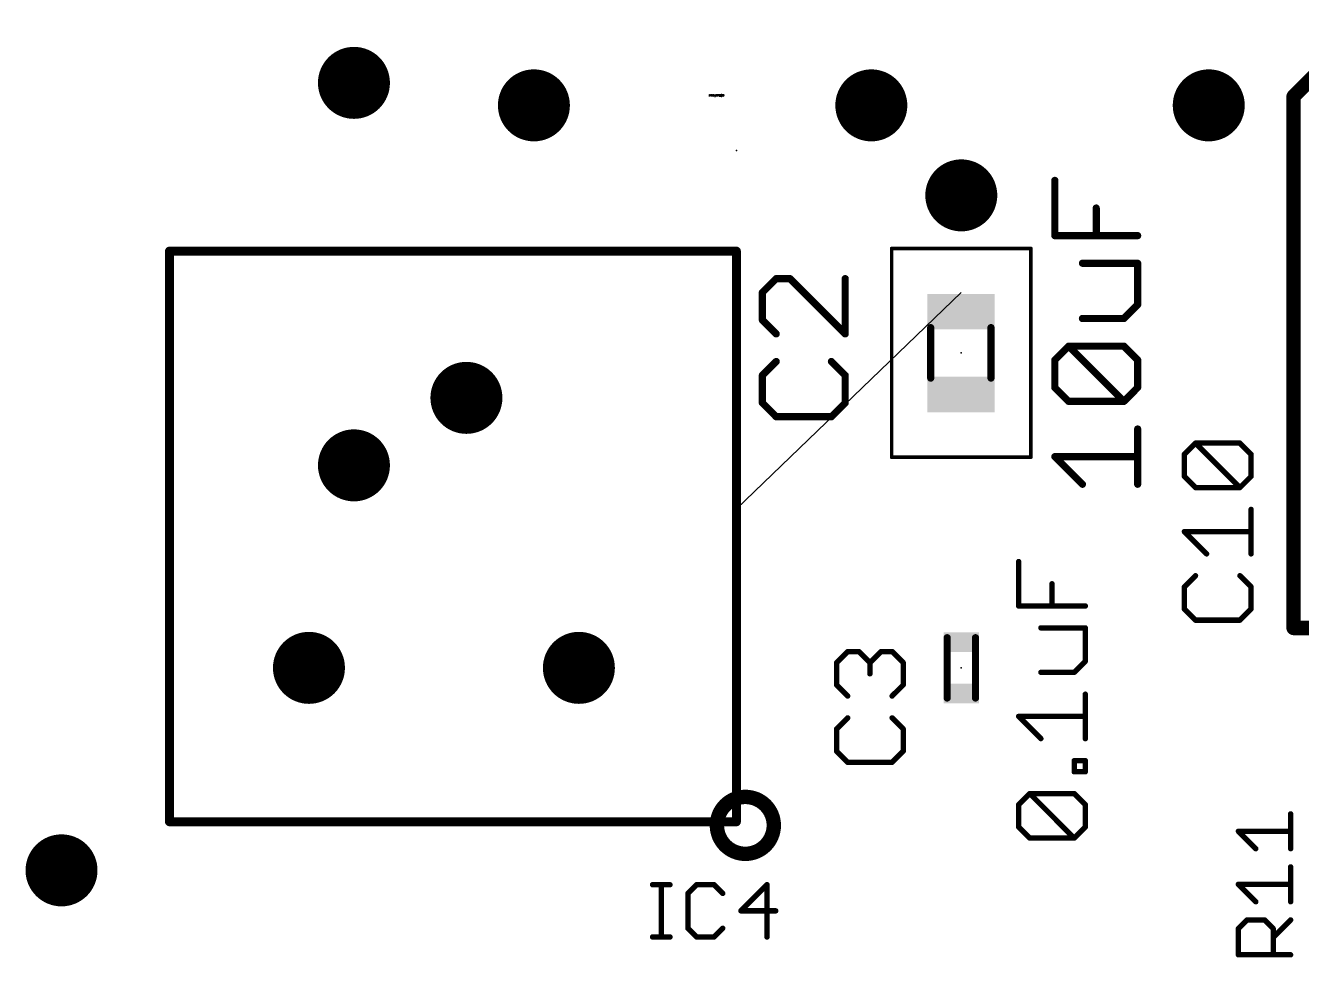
# Model space of a CAD drawing. Extents: x -7 to 105, y 1 to 61.
# Drawn here: x 35.37 to 53.38, y 16.87 to 30.02 of the extents above; entities that cross this region are included whole.
import ezdxf

# ---------------------------------------------------------------- set-up
doc = ezdxf.new("R2010")
doc.units = 0
for name, color, linetype in [('18', 110, 'CONTINUOUS'), ('19', 53, 'CONTINUOUS'), ('21', 253, 'CONTINUOUS'), ('23', 53, 'CONTINUOUS'), ('25', 253, 'CONTINUOUS'), ('27', 253, 'CONTINUOUS'), ('39', 12, 'CONTINUOUS'), ('44', 253, 'CONTINUOUS'), ('51', 253, 'CONTINUOUS')]:
    doc.layers.add(name, color=color, linetype=linetype)

# ---------------------------------------------------------------- blocks, each defined once
blk = doc.blocks.new('RECT')
blk.add_solid([(-0.5, -0.5), (0.5, -0.5), (-0.5, 0.5), (0.5, 0.5)])
blk = doc.blocks.new('ROUNDV')
at = {"const_width": 0.5}
blk.add_lwpolyline([(0, -0.25, 1), (0, 0.25, 1), (0, -0.25)], format="xyb", dxfattribs=at)

msp = doc.modelspace()

# ---------------------------------------------------------------- linework, layer by layer
at = {"layer": '19'}
msp.add_line((48.5775, 26.25), (45.4025, 23.2011), dxfattribs=at)
at = {"layer": '21', "const_width": 0.2032}
for points in [[(53.2675, 29.0175), (54.1675, 29.9175)], [(53.2675, 21.5175), (53.2675, 29.0175)], [(55.9675, 21.5175), (53.2675, 21.5175)]]:
    msp.add_lwpolyline(points, dxfattribs=at)
at = {"layer": '21'}
for points, const_width in [([(53.3183, 29.0175, 1), (53.2167, 29.0175)], 0.1016), ([(53.2316, 29.0534, 1), (53.3034, 28.9816)], 0.1016), ([(53.2675, 21.5683, 1), (53.2675, 21.4667)], 0.1016), ([(53.2167, 21.5175, 1), (53.3183, 21.5175)], 0.1016), ([(45.5295, 18.3309, 1), (45.5295, 19.1341, 1), (45.5295, 18.3309)], 0.2032)]:
    msp.add_lwpolyline(points, format="xyb", dxfattribs=dict(at, const_width=const_width))
at = {"layer": '23'}
for p in [(45.4025, 28.2575), (48.5775, 25.4), (48.5775, 20.955), (45.4025, 20.0025)]:
    msp.add_point(p, dxfattribs=at)
at = {"layer": '25'}
for points, const_width in [([(45.9647, 26.4473), (45.7698, 26.2524)], 0.1016), ([(46.1596, 26.4473), (45.9647, 26.4473)], 0.1016), ([(46.9392, 25.6677), (46.1596, 26.4473)], 0.1016), ([(46.9392, 26.4473), (46.9392, 25.6677)], 0.1016), ([(45.7698, 26.2524), (45.7698, 25.8626)], 0.1016), ([(45.7698, 25.8626), (45.9647, 25.6677)], 0.1016), ([(45.9647, 25.2779), (45.7698, 25.083)], 0.1016), ([(46.9392, 25.083), (46.7443, 25.2779)], 0.1016), ([(45.7698, 25.083), (45.7698, 24.6932)], 0.1016), ([(46.9392, 24.6932), (46.9392, 25.083)], 0.1016), ([(45.7698, 24.6932), (45.9647, 24.4983)], 0.1016), ([(46.7443, 24.4983), (46.9392, 24.6932)], 0.1016), ([(45.9647, 24.4983), (46.7443, 24.4983)], 0.1016), ([(51.7263, 23.9694), (51.8831, 24.1262)], 0.0762), ([(51.8831, 24.1262), (52.5101, 24.1262)], 0.0762), ([(52.5101, 23.4991), (51.8831, 24.1262)], 0.0762), ([(52.5101, 24.1262), (52.6669, 23.9694)], 0.0762), ([(51.7263, 23.6559), (51.7263, 23.9694)], 0.0762), ([(52.6669, 23.9694), (52.6669, 23.6559)], 0.0762), ([(51.8831, 23.4991), (51.7263, 23.6559)], 0.0762), ([(52.6669, 23.6559), (52.5101, 23.4991)], 0.0762), ([(52.5101, 23.4991), (51.8831, 23.4991)], 0.0762), ([(52.6669, 22.5636), (52.6669, 23.1907)], 0.0762), ([(52.0398, 22.5636), (51.7263, 22.8772)], 0.0762), ([(51.7263, 22.8772), (52.6669, 22.8772)], 0.0762), ([(51.8831, 22.2552), (51.7263, 22.0984)], 0.0762), ([(52.6669, 22.0984), (52.5101, 22.2552)], 0.0762), ([(51.7263, 22.0984), (51.7263, 21.7849)], 0.0762), ([(52.6669, 21.7849), (52.6669, 22.0984)], 0.0762), ([(51.7263, 21.7849), (51.8831, 21.6281)], 0.0762), ([(52.5101, 21.6281), (52.6669, 21.7849)], 0.0762), ([(51.8831, 21.6281), (52.5101, 21.6281)], 0.0762), ([(46.8173, 21.0279), (46.9741, 21.1847)], 0.0762), ([(46.9741, 21.1847), (47.1308, 21.1847)], 0.0762), ([(47.1308, 21.1847), (47.2876, 21.0279)], 0.0762), ([(47.2876, 21.0279), (47.4444, 21.1847)], 0.0762), ([(47.4444, 21.1847), (47.6011, 21.1847)], 0.0762), ([(47.6011, 21.1847), (47.7579, 21.0279)], 0.0762), ([(46.8173, 20.7143), (46.8173, 21.0279)], 0.0762), ([(47.2876, 21.0279), (47.2876, 20.8711)], 0.0762), ([(47.7579, 21.0279), (47.7579, 20.7143)], 0.0762), ([(46.9741, 20.5576), (46.8173, 20.7143)], 0.0762), ([(47.7579, 20.7143), (47.6011, 20.5576)], 0.0762), ([(46.9741, 20.2491), (46.8173, 20.0924)], 0.0762), ([(47.7579, 20.0924), (47.6011, 20.2491)], 0.0762), ([(46.8173, 20.0924), (46.8173, 19.7788)], 0.0762), ([(47.7579, 19.7788), (47.7579, 20.0924)], 0.0762), ([(46.8173, 19.7788), (46.9741, 19.6221)], 0.0762), ([(47.6011, 19.6221), (47.7579, 19.7788)], 0.0762), ([(46.9741, 19.6221), (47.6011, 19.6221)], 0.0762), ([(53.2257, 18.4032), (53.2257, 18.8947)], 0.0762), ([(52.7342, 18.4032), (52.4885, 18.6489)], 0.0762), ([(52.4885, 18.6489), (53.2257, 18.6489)], 0.0762), ([(53.2257, 17.6548), (53.2257, 18.1463)], 0.0762), ([(44.2195, 17.8949), (44.4653, 17.8949)], 0.0762), ([(44.3424, 17.1577), (44.3424, 17.8949)], 0.0762), ([(44.8413, 17.8949), (44.7185, 17.7721)], 0.0762), ([(45.0871, 17.8949), (44.8413, 17.8949)], 0.0762), ([(45.21, 17.7721), (45.0871, 17.8949)], 0.0762), ([(45.8355, 17.8949), (45.4669, 17.5263)], 0.0762), ([(45.8355, 17.1577), (45.8355, 17.8949)], 0.0762), ([(52.7342, 17.6548), (52.4885, 17.9005)], 0.0762), ([(52.4885, 17.9005), (53.2257, 17.9005)], 0.0762), ([(44.7185, 17.7721), (44.7185, 17.2806)], 0.0762), ([(45.4669, 17.5263), (45.9584, 17.5263)], 0.0762), ([(44.7185, 17.2806), (44.8413, 17.1577)], 0.0762), ([(45.0871, 17.1577), (45.21, 17.2806)], 0.0762), ([(52.4885, 17.275), (52.6113, 17.3978)], 0.0762), ([(52.4885, 16.9064), (52.4885, 17.275)], 0.0762), ([(52.6113, 17.3978), (52.8571, 17.3978)], 0.0762), ([(52.8571, 17.3978), (52.98, 17.275)], 0.0762), ([(52.98, 17.1521), (53.2257, 17.3978)], 0.0762), ([(52.98, 17.275), (52.98, 16.9064)], 0.0762), ([(44.2195, 17.1577), (44.4653, 17.1577)], 0.0762), ([(44.8413, 17.1577), (45.0871, 17.1577)], 0.0762), ([(53.2257, 16.9064), (52.4885, 16.9064)], 0.0762)]:
    msp.add_lwpolyline(points, dxfattribs=dict(at, const_width=const_width))
for points, const_width in [([(45.9647, 26.4727, 1), (45.9647, 26.4219)], 0.0508), ([(45.9827, 26.4293, 1), (45.9467, 26.4653)], 0.0508), ([(46.1776, 26.4653, 1), (46.1416, 26.4293)], 0.0508), ([(46.1596, 26.4219, 1), (46.1596, 26.4727)], 0.0508), ([(46.9646, 26.4473, 1), (46.9138, 26.4473)], 0.0508), ([(45.7518, 26.2704, 1), (45.7878, 26.2344)], 0.0508), ([(45.7952, 26.2524, 1), (45.7444, 26.2524)], 0.0508), ([(45.7878, 25.8806, 1), (45.7518, 25.8446)], 0.0508), ([(45.7444, 25.8626, 1), (45.7952, 25.8626)], 0.0508), ([(45.9467, 25.6497, 1), (45.9827, 25.6857)], 0.0508), ([(46.9138, 25.6677, 1), (46.9646, 25.6677)], 0.0508), ([(46.9212, 25.6497, 1), (46.9572, 25.6857)], 0.0508), ([(45.9827, 25.2599, 1), (45.9467, 25.2959)], 0.0508), ([(46.7623, 25.2959, 1), (46.7263, 25.2599)], 0.0508), ([(45.7518, 25.101, 1), (45.7878, 25.065)], 0.0508), ([(45.7952, 25.083, 1), (45.7444, 25.083)], 0.0508), ([(46.9646, 25.083, 1), (46.9138, 25.083)], 0.0508), ([(46.9212, 25.065, 1), (46.9572, 25.101)], 0.0508), ([(45.7878, 24.7112, 1), (45.7518, 24.6752)], 0.0508), ([(45.7444, 24.6932, 1), (45.7952, 24.6932)], 0.0508), ([(46.9138, 24.6932, 1), (46.9646, 24.6932)], 0.0508), ([(46.9572, 24.6752, 1), (46.9212, 24.7112)], 0.0508), ([(45.9647, 24.5237, 1), (45.9647, 24.4729)], 0.0508), ([(45.9467, 24.4803, 1), (45.9827, 24.5163)], 0.0508), ([(46.7263, 24.5163, 1), (46.7623, 24.4803)], 0.0508), ([(46.7443, 24.4729, 1), (46.7443, 24.5237)], 0.0508), ([(51.8965, 24.1397, 1), (51.8696, 24.1127)], 0.0381), ([(51.8831, 24.1453, 1), (51.8831, 24.1072)], 0.0381), ([(51.8965, 24.1127, 1), (51.8696, 24.1397)], 0.0381), ([(52.5236, 24.1397, 1), (52.4967, 24.1127)], 0.0381), ([(52.5101, 24.1072, 1), (52.5101, 24.1453)], 0.0381), ([(51.7453, 23.9694, 1), (51.7072, 23.9694)], 0.0381), ([(51.7128, 23.9829, 1), (51.7398, 23.956)], 0.0381), ([(52.686, 23.9694, 1), (52.6479, 23.9694)], 0.0381), ([(52.6534, 23.956, 1), (52.6804, 23.9829)], 0.0381), ([(51.7398, 23.6694, 1), (51.7128, 23.6424)], 0.0381), ([(51.7072, 23.6559, 1), (51.7453, 23.6559)], 0.0381), ([(52.6479, 23.6559, 1), (52.686, 23.6559)], 0.0381), ([(52.6804, 23.6424, 1), (52.6534, 23.6694)], 0.0381), ([(51.8831, 23.5182, 1), (51.8831, 23.4801)], 0.0381), ([(51.8696, 23.4857, 1), (51.8965, 23.5126)], 0.0381), ([(52.4967, 23.5126, 1), (52.5236, 23.4857)], 0.0381), ([(52.4967, 23.4857, 1), (52.5236, 23.5126)], 0.0381), ([(52.5101, 23.4801, 1), (52.5101, 23.5182)], 0.0381), ([(52.686, 23.1907, 1), (52.6479, 23.1907)], 0.0381), ([(51.7398, 22.8906, 1), (51.7128, 22.8637)], 0.0381), ([(51.7263, 22.8962, 1), (51.7263, 22.8581)], 0.0381), ([(52.6669, 22.8581, 1), (52.6669, 22.8962)], 0.0381), ([(52.0264, 22.5501, 1), (52.0533, 22.5771)], 0.0381), ([(52.6479, 22.5636, 1), (52.686, 22.5636)], 0.0381), ([(51.8965, 22.2417, 1), (51.8696, 22.2686)], 0.0381), ([(52.5236, 22.2686, 1), (52.4967, 22.2417)], 0.0381), ([(51.7453, 22.0984, 1), (51.7072, 22.0984)], 0.0381), ([(51.7128, 22.1119, 1), (51.7398, 22.0849)], 0.0381), ([(52.686, 22.0984, 1), (52.6479, 22.0984)], 0.0381), ([(52.6534, 22.0849, 1), (52.6804, 22.1119)], 0.0381), ([(51.7398, 21.7983, 1), (51.7128, 21.7714)], 0.0381), ([(51.7072, 21.7849, 1), (51.7453, 21.7849)], 0.0381), ([(52.6479, 21.7849, 1), (52.686, 21.7849)], 0.0381), ([(52.6804, 21.7714, 1), (52.6534, 21.7983)], 0.0381), ([(51.8831, 21.6471, 1), (51.8831, 21.609)], 0.0381), ([(51.8696, 21.6146, 1), (51.8965, 21.6416)], 0.0381), ([(52.4967, 21.6416, 1), (52.5236, 21.6146)], 0.0381), ([(52.5101, 21.609, 1), (52.5101, 21.6471)], 0.0381), ([(46.9741, 21.2037, 1), (46.9741, 21.1656)], 0.0381), ([(46.9875, 21.1712, 1), (46.9606, 21.1981)], 0.0381), ([(47.1443, 21.1981, 1), (47.1174, 21.1712)], 0.0381), ([(47.1308, 21.1656, 1), (47.1308, 21.2037)], 0.0381), ([(47.4444, 21.2037, 1), (47.4444, 21.1656)], 0.0381), ([(47.4578, 21.1712, 1), (47.4309, 21.1981)], 0.0381), ([(47.6146, 21.1981, 1), (47.5877, 21.1712)], 0.0381), ([(47.6011, 21.1656, 1), (47.6011, 21.2037)], 0.0381), ([(46.8363, 21.0279, 1), (46.7982, 21.0279)], 0.0381), ([(46.8038, 21.0414, 1), (46.8308, 21.0144)], 0.0381), ([(47.3067, 21.0279, 1), (47.2686, 21.0279)], 0.0381), ([(47.2741, 21.0414, 1), (47.3011, 21.0144)], 0.0381), ([(47.2741, 21.0144, 1), (47.3011, 21.0414)], 0.0381), ([(47.7769, 21.0279, 1), (47.7388, 21.0279)], 0.0381), ([(47.7444, 21.0144, 1), (47.7714, 21.0414)], 0.0381), ([(46.8308, 20.7278, 1), (46.8038, 20.7009)], 0.0381), ([(46.7982, 20.7143, 1), (46.8363, 20.7143)], 0.0381), ([(47.2686, 20.8711, 1), (47.3067, 20.8711)], 0.0381), ([(47.7388, 20.7143, 1), (47.7769, 20.7143)], 0.0381), ([(47.7714, 20.7009, 1), (47.7444, 20.7278)], 0.0381), ([(46.9606, 20.5441, 1), (46.9875, 20.5711)], 0.0381), ([(47.5877, 20.5711, 1), (47.6146, 20.5441)], 0.0381), ([(46.9875, 20.2357, 1), (46.9606, 20.2626)], 0.0381), ([(47.6146, 20.2626, 1), (47.5877, 20.2357)], 0.0381), ([(46.8363, 20.0924, 1), (46.7982, 20.0924)], 0.0381), ([(46.8038, 20.1058, 1), (46.8308, 20.0789)], 0.0381), ([(47.7769, 20.0924, 1), (47.7388, 20.0924)], 0.0381), ([(47.7444, 20.0789, 1), (47.7714, 20.1058)], 0.0381), ([(46.8308, 19.7923, 1), (46.8038, 19.7654)], 0.0381), ([(47.7714, 19.7654, 1), (47.7444, 19.7923)], 0.0381), ([(46.7982, 19.7788, 1), (46.8363, 19.7788)], 0.0381), ([(46.9741, 19.6411, 1), (46.9741, 19.603)], 0.0381), ([(46.9606, 19.6086, 1), (46.9875, 19.6355)], 0.0381), ([(47.5877, 19.6355, 1), (47.6146, 19.6086)], 0.0381), ([(47.6011, 19.603, 1), (47.6011, 19.6411)], 0.0381), ([(47.7388, 19.7788, 1), (47.7769, 19.7788)], 0.0381), ([(53.2448, 18.8947, 1), (53.2067, 18.8947)], 0.0381), ([(52.5019, 18.6624, 1), (52.475, 18.6355)], 0.0381), ([(52.4885, 18.668, 1), (52.4885, 18.6299)], 0.0381), ([(53.2257, 18.6299, 1), (53.2257, 18.668)], 0.0381), ([(52.7207, 18.3897, 1), (52.7477, 18.4167)], 0.0381), ([(53.2067, 18.4032, 1), (53.2448, 18.4032)], 0.0381), ([(53.2448, 18.1463, 1), (53.2067, 18.1463)], 0.0381), ([(44.2195, 17.914, 1), (44.2195, 17.8759)], 0.0381), ([(44.3614, 17.8949, 1), (44.3233, 17.8949)], 0.0381), ([(44.4653, 17.8759, 1), (44.4653, 17.914)], 0.0381), ([(44.8413, 17.914, 1), (44.8413, 17.8759)], 0.0381), ([(44.8548, 17.8815, 1), (44.8279, 17.9084)], 0.0381), ([(45.1006, 17.9084, 1), (45.0736, 17.8815)], 0.0381), ([(45.0871, 17.8759, 1), (45.0871, 17.914)], 0.0381), ([(45.8545, 17.8949, 1), (45.8164, 17.8949)], 0.0381), ([(45.849, 17.8815, 1), (45.822, 17.9084)], 0.0381), ([(52.5019, 17.914, 1), (52.475, 17.887)], 0.0381), ([(52.4885, 17.9196, 1), (52.4885, 17.8815)], 0.0381), ([(53.2257, 17.8815, 1), (53.2257, 17.9196)], 0.0381), ([(44.7375, 17.7721, 1), (44.6994, 17.7721)], 0.0381), ([(44.705, 17.7855, 1), (44.7319, 17.7586)], 0.0381), ([(45.1965, 17.7586, 1), (45.2234, 17.7855)], 0.0381), ([(52.7207, 17.6413, 1), (52.7477, 17.6682)], 0.0381), ([(53.2067, 17.6548, 1), (53.2448, 17.6548)], 0.0381), ([(45.4669, 17.5454, 1), (45.4669, 17.5073)], 0.0381), ([(45.4534, 17.5398, 1), (45.4804, 17.5128)], 0.0381), ([(45.9584, 17.5073, 1), (45.9584, 17.5454)], 0.0381), ([(44.6994, 17.2806, 1), (44.7375, 17.2806)], 0.0381), ([(44.7319, 17.294, 1), (44.705, 17.2671)], 0.0381), ([(45.2234, 17.2671, 1), (45.1965, 17.294)], 0.0381), ([(52.5075, 17.275, 1), (52.4694, 17.275)], 0.0381), ([(52.475, 17.2884, 1), (52.5019, 17.2615)], 0.0381), ([(52.6113, 17.4169, 1), (52.6113, 17.3788)], 0.0381), ([(52.6248, 17.3844, 1), (52.5979, 17.4113)], 0.0381), ([(52.8706, 17.4113, 1), (52.8436, 17.3844)], 0.0381), ([(52.8571, 17.3788, 1), (52.8571, 17.4169)], 0.0381), ([(52.999, 17.275, 1), (52.9609, 17.275)], 0.0381), ([(52.9665, 17.2615, 1), (52.9934, 17.2884)], 0.0381), ([(53.2392, 17.3844, 1), (53.2122, 17.4113)], 0.0381), ([(44.2195, 17.1768, 1), (44.2195, 17.1387)], 0.0381), ([(44.3233, 17.1577, 1), (44.3614, 17.1577)], 0.0381), ([(44.4653, 17.1387, 1), (44.4653, 17.1768)], 0.0381), ([(44.8413, 17.1768, 1), (44.8413, 17.1387)], 0.0381), ([(44.8279, 17.1442, 1), (44.8548, 17.1712)], 0.0381), ([(45.0736, 17.1712, 1), (45.1006, 17.1442)], 0.0381), ([(45.0871, 17.1387, 1), (45.0871, 17.1768)], 0.0381), ([(45.8164, 17.1577, 1), (45.8545, 17.1577)], 0.0381), ([(52.9665, 17.1656, 1), (52.9934, 17.1386)], 0.0381), ([(52.4885, 16.9254, 1), (52.4885, 16.8873)], 0.0381), ([(53.2257, 16.8873, 1), (53.2257, 16.9254)], 0.0381), ([(52.4694, 16.9064, 1), (52.5075, 16.9064)], 0.0381), ([(52.9609, 16.9064, 1), (52.999, 16.9064)], 0.0381)]:
    msp.add_lwpolyline(points, format="xyb", dxfattribs=dict(at, const_width=const_width))
at = {"layer": '27'}
for p, q in [((45.0215, 29.0195), (45.0215, 29.0449)), ((45.0215, 29.0449), (45.0342, 29.0449)), ((45.0342, 29.028), (45.0215, 29.028)), ((45.0342, 29.0449), (45.0384, 29.0407)), ((45.0384, 29.0322), (45.0342, 29.028)), ((45.0384, 29.0407), (45.0384, 29.0322)), ((45.0449, 29.0449), (45.0618, 29.0449)), ((45.0534, 29.0195), (45.0534, 29.0449)), ((45.0683, 29.0195), (45.0683, 29.0449)), ((45.0683, 29.0449), (45.081, 29.0449)), ((45.081, 29.028), (45.0683, 29.028)), ((45.0767, 29.028), (45.0852, 29.0195)), ((45.081, 29.0449), (45.0852, 29.0407)), ((45.0852, 29.0322), (45.081, 29.028)), ((45.0852, 29.0407), (45.0852, 29.0322)), ((45.0917, 29.0364), (45.1001, 29.0449)), ((45.0917, 29.0195), (45.1086, 29.0195)), ((45.1001, 29.0449), (45.1001, 29.0195)), ((45.1151, 29.0449), (45.132, 29.0449)), ((45.1235, 29.0195), (45.1235, 29.0449)), ((45.1384, 29.0195), (45.1384, 29.0449)), ((45.1384, 29.0449), (45.1511, 29.0449)), ((45.1511, 29.028), (45.1384, 29.028)), ((45.1511, 29.0449), (45.1554, 29.0407)), ((45.1554, 29.0322), (45.1511, 29.028)), ((45.1554, 29.0407), (45.1554, 29.0322)), ((45.1618, 29.0407), (45.1661, 29.0449)), ((45.1618, 29.0237), (45.1618, 29.0407)), ((45.1618, 29.0237), (45.1788, 29.0407)), ((45.1661, 29.0195), (45.1618, 29.0237)), ((45.1661, 29.0449), (45.1745, 29.0449)), ((45.1745, 29.0195), (45.1661, 29.0195)), ((45.1745, 29.0449), (45.1788, 29.0407)), ((45.1788, 29.0237), (45.1745, 29.0195)), ((45.1788, 29.0407), (45.1788, 29.0237)), ((45.1894, 29.0449), (45.1852, 29.0407)), ((45.1852, 29.0407), (45.1852, 29.0364)), ((45.1852, 29.0364), (45.1894, 29.0322)), ((45.1852, 29.0237), (45.1894, 29.0195)), ((45.1979, 29.0449), (45.1894, 29.0449)), ((45.1894, 29.0322), (45.2022, 29.0322)), ((45.1894, 29.0195), (45.1979, 29.0195)), ((45.2022, 29.0407), (45.1979, 29.0449)), ((45.1979, 29.0195), (45.2022, 29.0237)), ((45.2022, 29.0237), (45.2022, 29.0407)), ((45.2086, 29.0195), (45.2086, 29.0449)), ((45.2086, 29.0449), (45.2213, 29.0449)), ((45.2213, 29.028), (45.2086, 29.028)), ((45.2171, 29.028), (45.2255, 29.0195)), ((45.2213, 29.0449), (45.2255, 29.0407)), ((45.2255, 29.0322), (45.2213, 29.028)), ((45.2255, 29.0407), (45.2255, 29.0322))]:
    msp.add_line(p, q, dxfattribs=at)
for points, const_width in [([(49.8973, 27.054), (49.8973, 27.8336)], 0.1016), ([(50.482, 27.054), (50.482, 27.4438)], 0.1016), ([(51.0667, 27.054), (49.8973, 27.054)], 0.1016), ([(51.0667, 26.6642), (50.2871, 26.6642)], 0.1016), ([(51.0667, 26.0795), (51.0667, 26.6642)], 0.1016), ([(50.8718, 25.8846), (51.0667, 26.0795)], 0.1016), ([(50.2871, 25.8846), (50.8718, 25.8846)], 0.1016), ([(49.8973, 25.2999), (50.0922, 25.4948)], 0.1016), ([(50.0922, 25.4948), (50.8718, 25.4948)], 0.1016), ([(50.8718, 24.7152), (50.0922, 25.4948)], 0.1016), ([(50.8718, 25.4948), (51.0667, 25.2999)], 0.1016), ([(49.8973, 24.9101), (49.8973, 25.2999)], 0.1016), ([(51.0667, 25.2999), (51.0667, 24.9101)], 0.1016), ([(50.0922, 24.7152), (49.8973, 24.9101)], 0.1016), ([(51.0667, 24.9101), (50.8718, 24.7152)], 0.1016), ([(50.8718, 24.7152), (50.0922, 24.7152)], 0.1016), ([(51.0667, 23.5458), (51.0667, 24.3254)], 0.1016), ([(50.2871, 23.5458), (49.8973, 23.9356)], 0.1016), ([(49.8973, 23.9356), (51.0667, 23.9356)], 0.1016), ([(49.3873, 21.8276), (49.3873, 22.4546)], 0.0762), ([(49.8576, 21.8276), (49.8576, 22.1411)], 0.0762), ([(50.3279, 21.8276), (49.3873, 21.8276)], 0.0762), ([(50.3279, 21.5191), (49.7008, 21.5191)], 0.0762), ([(50.3279, 21.0488), (50.3279, 21.5191)], 0.0762), ([(50.1711, 20.8921), (50.3279, 21.0488)], 0.0762), ([(49.7008, 20.8921), (50.1711, 20.8921)], 0.0762), ([(50.3279, 19.9565), (50.3279, 20.5836)], 0.0762), ([(49.7008, 19.9565), (49.3873, 20.2701)], 0.0762), ([(49.3873, 20.2701), (50.3279, 20.2701)], 0.0762), ([(50.1711, 19.4888), (50.1711, 19.6455)], 0.0762), ([(50.1711, 19.6455), (50.3279, 19.6455)], 0.0762), ([(50.3279, 19.6455), (50.3279, 19.4888)], 0.0762), ([(50.3279, 19.4888), (50.1711, 19.4888)], 0.0762), ([(49.3873, 19.0236), (49.5441, 19.1803)], 0.0762), ([(49.5441, 19.1803), (50.1711, 19.1803)], 0.0762), ([(50.1711, 18.5533), (49.5441, 19.1803)], 0.0762), ([(50.1711, 19.1803), (50.3279, 19.0236)], 0.0762), ([(49.3873, 18.71), (49.3873, 19.0236)], 0.0762), ([(50.3279, 19.0236), (50.3279, 18.71)], 0.0762), ([(49.5441, 18.5533), (49.3873, 18.71)], 0.0762), ([(50.3279, 18.71), (50.1711, 18.5533)], 0.0762), ([(50.1711, 18.5533), (49.5441, 18.5533)], 0.0762)]:
    msp.add_lwpolyline(points, dxfattribs=dict(at, const_width=const_width))
for points, const_width in [([(49.9227, 27.8336, 1), (49.8719, 27.8336)], 0.0508), ([(50.5074, 27.4438, 1), (50.4566, 27.4438)], 0.0508), ([(49.8973, 27.0794, 1), (49.8973, 27.0286)], 0.0508), ([(49.8719, 27.054, 1), (49.9227, 27.054)], 0.0508), ([(50.4566, 27.054, 1), (50.5074, 27.054)], 0.0508), ([(51.0667, 27.0286, 1), (51.0667, 27.0794)], 0.0508), ([(50.2871, 26.6896, 1), (50.2871, 26.6388)], 0.0508), ([(51.0921, 26.6642, 1), (51.0413, 26.6642)], 0.0508), ([(51.0667, 26.6388, 1), (51.0667, 26.6896)], 0.0508), ([(51.0847, 26.0615, 1), (51.0487, 26.0975)], 0.0508), ([(50.2871, 25.91, 1), (50.2871, 25.8592)], 0.0508), ([(50.8718, 25.8592, 1), (50.8718, 25.91)], 0.0508), ([(51.0413, 26.0795, 1), (51.0921, 26.0795)], 0.0508), ([(50.8538, 25.9026, 1), (50.8898, 25.8666)], 0.0508), ([(50.1102, 25.5128, 1), (50.0742, 25.4768)], 0.0508), ([(50.0922, 25.5202, 1), (50.0922, 25.4694)], 0.0508), ([(50.1102, 25.4768, 1), (50.0742, 25.5128)], 0.0508), ([(50.8898, 25.5128, 1), (50.8538, 25.4768)], 0.0508), ([(50.8718, 25.4694, 1), (50.8718, 25.5202)], 0.0508), ([(49.8793, 25.3179, 1), (49.9153, 25.2819)], 0.0508), ([(49.9227, 25.2999, 1), (49.8719, 25.2999)], 0.0508), ([(51.0921, 25.2999, 1), (51.0413, 25.2999)], 0.0508), ([(51.0487, 25.2819, 1), (51.0847, 25.3179)], 0.0508), ([(49.9153, 24.9281, 1), (49.8793, 24.8921)], 0.0508), ([(49.8719, 24.9101, 1), (49.9227, 24.9101)], 0.0508), ([(51.0413, 24.9101, 1), (51.0921, 24.9101)], 0.0508), ([(51.0847, 24.8921, 1), (51.0487, 24.9281)], 0.0508), ([(50.0922, 24.7406, 1), (50.0922, 24.6898)], 0.0508), ([(50.0742, 24.6972, 1), (50.1102, 24.7332)], 0.0508), ([(50.8538, 24.7332, 1), (50.8898, 24.6972)], 0.0508), ([(50.8538, 24.6972, 1), (50.8898, 24.7332)], 0.0508), ([(50.8718, 24.6898, 1), (50.8718, 24.7406)], 0.0508), ([(51.0921, 24.3254, 1), (51.0413, 24.3254)], 0.0508), ([(49.9153, 23.9536, 1), (49.8793, 23.9176)], 0.0508), ([(49.8973, 23.961, 1), (49.8973, 23.9102)], 0.0508), ([(51.0667, 23.9102, 1), (51.0667, 23.961)], 0.0508), ([(50.2691, 23.5278, 1), (50.3051, 23.5638)], 0.0508), ([(51.0413, 23.5458, 1), (51.0921, 23.5458)], 0.0508), ([(49.4063, 22.4546, 1), (49.3682, 22.4546)], 0.0381), ([(49.8767, 22.1411, 1), (49.8386, 22.1411)], 0.0381), ([(49.3873, 21.8466, 1), (49.3873, 21.8085)], 0.0381), ([(49.3682, 21.8276, 1), (49.4063, 21.8276)], 0.0381), ([(49.8386, 21.8276, 1), (49.8767, 21.8276)], 0.0381), ([(50.3279, 21.8085, 1), (50.3279, 21.8466)], 0.0381), ([(49.7008, 21.5382, 1), (49.7008, 21.5001)], 0.0381), ([(50.3469, 21.5191, 1), (50.3088, 21.5191)], 0.0381), ([(50.3279, 21.5001, 1), (50.3279, 21.5382)], 0.0381), ([(50.3414, 21.0354, 1), (50.3144, 21.0623)], 0.0381), ([(49.7008, 20.9111, 1), (49.7008, 20.873)], 0.0381), ([(50.1577, 20.9055, 1), (50.1846, 20.8786)], 0.0381), ([(50.1711, 20.873, 1), (50.1711, 20.9111)], 0.0381), ([(50.3088, 21.0488, 1), (50.3469, 21.0488)], 0.0381), ([(50.3469, 20.5836, 1), (50.3088, 20.5836)], 0.0381), ([(49.4008, 20.2835, 1), (49.3738, 20.2566)], 0.0381), ([(49.3873, 20.2891, 1), (49.3873, 20.251)], 0.0381), ([(50.3279, 20.251, 1), (50.3279, 20.2891)], 0.0381), ([(49.6874, 19.9431, 1), (49.7143, 19.97)], 0.0381), ([(50.3088, 19.9565, 1), (50.3469, 19.9565)], 0.0381), ([(50.1711, 19.6646, 1), (50.1711, 19.6265)], 0.0381), ([(50.1902, 19.6455, 1), (50.1521, 19.6455)], 0.0381), ([(50.3469, 19.6455, 1), (50.3088, 19.6455)], 0.0381), ([(50.3279, 19.6265, 1), (50.3279, 19.6646)], 0.0381), ([(50.1711, 19.5078, 1), (50.1711, 19.4697)], 0.0381), ([(50.1521, 19.4888, 1), (50.1902, 19.4888)], 0.0381), ([(50.3088, 19.4888, 1), (50.3469, 19.4888)], 0.0381), ([(50.3279, 19.4697, 1), (50.3279, 19.5078)], 0.0381), ([(49.5441, 19.1994, 1), (49.5441, 19.1613)], 0.0381), ([(49.5575, 19.1938, 1), (49.5306, 19.1669)], 0.0381), ([(49.5575, 19.1669, 1), (49.5306, 19.1938)], 0.0381), ([(50.1846, 19.1938, 1), (50.1577, 19.1669)], 0.0381), ([(50.1711, 19.1613, 1), (50.1711, 19.1994)], 0.0381), ([(49.4063, 19.0236, 1), (49.3682, 19.0236)], 0.0381), ([(49.3738, 19.037, 1), (49.4008, 19.0101)], 0.0381), ([(50.3469, 19.0236, 1), (50.3088, 19.0236)], 0.0381), ([(50.3144, 19.0101, 1), (50.3414, 19.037)], 0.0381), ([(49.4008, 18.7235, 1), (49.3738, 18.6966)], 0.0381), ([(50.3414, 18.6966, 1), (50.3144, 18.7235)], 0.0381), ([(49.3682, 18.71, 1), (49.4063, 18.71)], 0.0381), ([(49.5441, 18.5723, 1), (49.5441, 18.5342)], 0.0381), ([(49.5306, 18.5398, 1), (49.5575, 18.5667)], 0.0381), ([(50.1577, 18.5667, 1), (50.1846, 18.5398)], 0.0381), ([(50.1577, 18.5398, 1), (50.1846, 18.5667)], 0.0381), ([(50.1711, 18.5342, 1), (50.1711, 18.5723)], 0.0381), ([(50.3088, 18.71, 1), (50.3469, 18.71)], 0.0381)]:
    msp.add_lwpolyline(points, format="xyb", dxfattribs=dict(at, const_width=const_width))
at = {"layer": '39', "const_width": 0.0508}
for points in [[(47.5945, 23.927), (47.5945, 26.873)], [(47.5945, 26.873), (49.5605, 26.873)], [(49.5605, 26.873), (49.5605, 23.927)], [(49.5605, 23.927), (47.5945, 23.927)]]:
    msp.add_lwpolyline(points, dxfattribs=at)
at = {"layer": '39', "const_width": 0.0254}
for points in [[(47.6072, 26.873, 1), (47.5818, 26.873)], [(47.5945, 26.8857, 1), (47.5945, 26.8603)], [(49.5732, 26.873, 1), (49.5478, 26.873)], [(49.5605, 26.8603, 1), (49.5605, 26.8857)], [(47.5945, 23.9397, 1), (47.5945, 23.9143)], [(47.5818, 23.927, 1), (47.6072, 23.927)], [(49.5478, 23.927, 1), (49.5732, 23.927)], [(49.5605, 23.9143, 1), (49.5605, 23.9397)]]:
    msp.add_lwpolyline(points, format="xyb", dxfattribs=at)
at = {"layer": '44'}
for centre in [(40.005, 29.21), (42.545, 28.8925), (47.3075, 28.8925), (52.07, 28.8925), (48.5775, 27.6225), (41.5925, 24.765), (40.005, 23.8125), (39.37, 20.955), (43.18, 20.955), (35.8775, 18.0975)]:
    msp.add_circle(centre, 0.3048, dxfattribs=at)
at = {"layer": '51'}
for points, const_width in [([(37.4333, 26.8351, 1), (37.3697, 26.8351)], 0.0635), ([(37.4015, 26.8668, 1), (37.4015, 26.8034)], 0.0635), ([(45.4343, 26.8351, 1), (45.3708, 26.8351)], 0.0635), ([(45.4025, 26.8034, 1), (45.4025, 26.8668)], 0.0635), ([(48.1709, 25.756, 1), (48.1201, 25.756)], 0.0508), ([(49.0219, 25.756, 1), (48.9711, 25.756)], 0.0508), ([(48.1201, 25.044, 1), (48.1709, 25.044)], 0.0508), ([(48.9711, 25.044, 1), (49.0219, 25.044)], 0.0508), ([(48.4029, 21.38, 1), (48.3521, 21.38)], 0.0508), ([(48.8029, 21.38, 1), (48.7521, 21.38)], 0.0508), ([(48.3521, 20.53, 1), (48.4029, 20.53)], 0.0508), ([(48.7521, 20.53, 1), (48.8029, 20.53)], 0.0508), ([(37.3697, 18.7833, 1), (37.4333, 18.7833)], 0.0635), ([(37.4015, 18.815, 1), (37.4015, 18.7516)], 0.0635), ([(45.3708, 18.7833, 1), (45.4343, 18.7833)], 0.0635), ([(45.4025, 18.7516, 1), (45.4025, 18.815)], 0.0635)]:
    msp.add_lwpolyline(points, format="xyb", dxfattribs=dict(at, const_width=const_width))
for points, const_width in [([(37.4015, 18.7833), (37.4015, 26.8351)], 0.127), ([(37.4015, 26.8351), (45.4025, 26.8351)], 0.127), ([(45.4025, 26.8351), (45.4025, 18.7833)], 0.127), ([(48.1455, 25.044), (48.1455, 25.756)], 0.1016), ([(48.9965, 25.044), (48.9965, 25.756)], 0.1016), ([(48.3775, 20.53), (48.3775, 21.38)], 0.1016), ([(48.7775, 21.38), (48.7775, 20.53)], 0.1016), ([(45.4025, 18.7833), (37.4015, 18.7833)], 0.127)]:
    msp.add_lwpolyline(points, dxfattribs=dict(at, const_width=const_width))

# ---------------------------------------------------------------- block references
at = {"layer": '18', "xscale": 1.016, "yscale": 1.016}
for p in [(40.005, 29.21), (40.005, 29.21), (42.545, 28.8925), (42.545, 28.8925), (47.3075, 28.8925), (47.3075, 28.8925), (52.07, 28.8925), (52.07, 28.8925), (48.5775, 27.6225), (48.5775, 27.6225), (41.5925, 24.765), (41.5925, 24.765), (40.005, 23.8125), (40.005, 23.8125), (39.37, 20.955), (39.37, 20.955), (43.18, 20.955), (43.18, 20.955), (35.8775, 18.0975), (35.8775, 18.0975)]:
    msp.add_blockref('ROUNDV', p, dxfattribs=at)
at = {"layer": '51'}
for p, xscale, yscale, rotation in [((48.5724, 25.9803), 0.5001, 0.95, 90), ((48.5724, 24.8118), 0.5001, 0.95, 90), ((48.5775, 21.3175), 0.275, 0.5, 270), ((48.5775, 20.5925), 0.275, 0.5, 270)]:
    msp.add_blockref('RECT', p, dxfattribs=dict(at, xscale=xscale, yscale=yscale, rotation=rotation))

doc.saveas('drawing.dxf')
